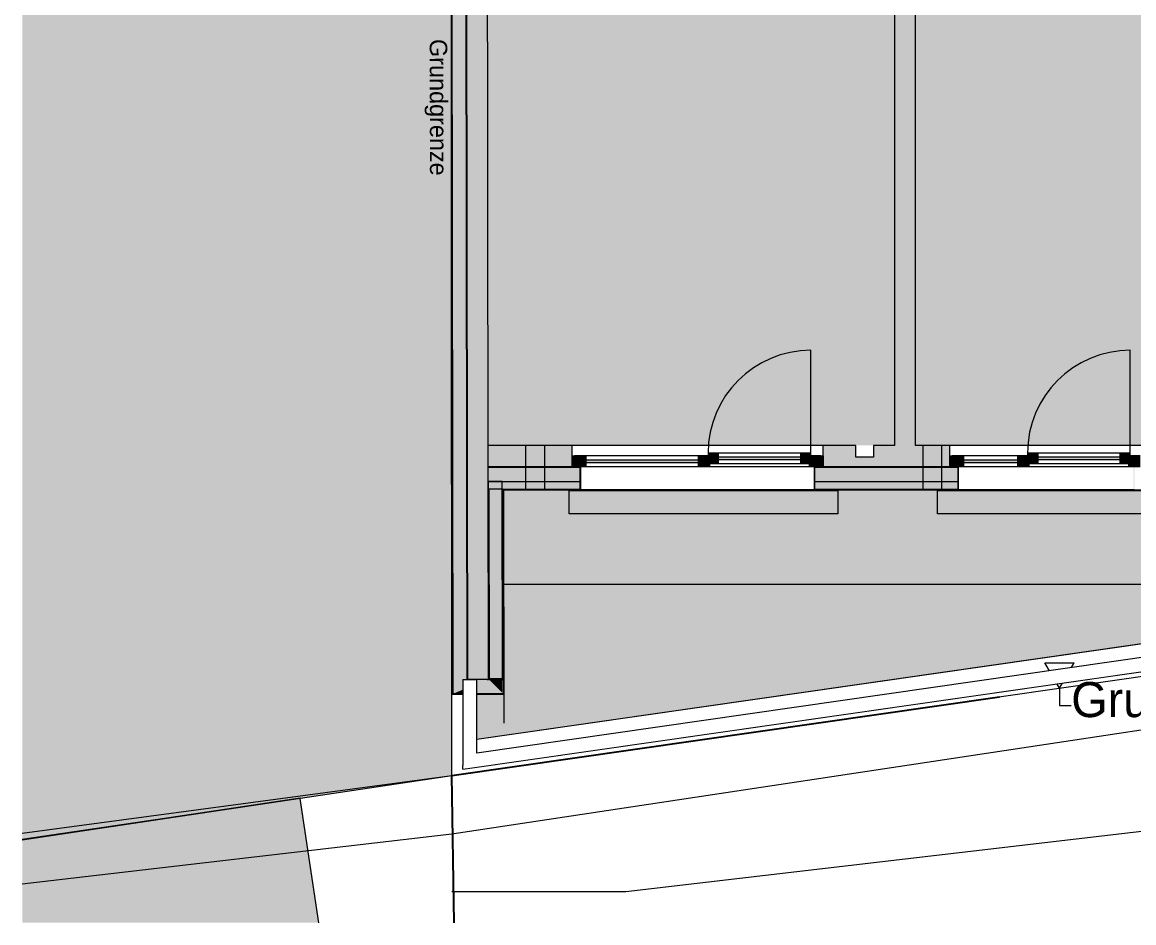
# Model space of a CAD drawing. Header units: metres. Extents: x -3.9 to 83, y -38 to 6.2.
# Drawn here: x 28.21 to 37.72, y -37.84 to -30.13 of the extents above; entities that cross this region are included whole.
import ezdxf

# ---------------------------------------------------------------- set-up
doc = ezdxf.new("R2010")
doc.units = ezdxf.units.M
doc.header["$MEASUREMENT"] = 0
doc.set_wipeout_variables(frame=1)
for name, pattern in [('Achse', [0.004, 0.002, -0.001, 0, -0.001]), ('Schnittlinie', [0.006, 0.003, -0.0015, 0, -0.0015]), ('TRINKWASSERVERS VERM', [0.01, 0.006, -0.002, 0, -0.002]), ('UNSICHTBAR', [0.4, 0, -0.4]), ('Untersicht 1_1', [0.075, 0.025, -0.05]), ('Wipeout_Contour', [1, 0, -1])]:
    doc.linetypes.add(name, pattern=pattern)
for name, color, linetype in [('0._Erdgeschoß PP Icon_1_0', 7, 'Continuous'), ('0._Erdgeschoß PP Icon_1_110 Wand Aussen', 7, 'Continuous'), ('0._Erdgeschoß PP Icon_1_120 Wand Innen tragend', 7, 'Continuous'), ('0._Erdgeschoß PP Icon_1_450 Absturzsicherung', 7, 'Continuous'), ('0._Erdgeschoß PP Icon_1_710 Gelände', 7, 'Continuous'), ('0._Erdgeschoß PP Icon_1_725 Nachbarbebauung', 7, 'Continuous'), ('0._Erdgeschoß PP Icon_1_810 Raum', 7, 'Continuous'), ('0._Erdgeschoß PP Icon_1_815 Raumbegrenzung', 7, 'Continuous'), ('0._Erdgeschoß PP Icon_1_844 Umriss 2D', 7, 'Continuous'), ('0._Erdgeschoß PP Icon_1_905 VP Beschriftung Übersicht.Übersicht', 7, 'Continuous'), ('0._Erdgeschoß PP Icon_1_Neubau_840 Baulinien', 7, 'Continuous'), ('0._Erdgeschoß PP Icon_1_Neubau_844 Umriss 2D', 7, 'Continuous')]:
    doc.layers.add(name, color=color, linetype=linetype)
doc.styles.add('ERSTELLTER_STIL_2', font='')
doc.styles.get('ERSTELLTER_STIL_2').set_extended_font_data('Eurostile')

msp = doc.modelspace()

# ---------------------------------------------------------------- wipeouts: each hides what was drawn before it
at = {"color": 254, "linetype": 'Wipeout_Contour', "lineweight": 0, "ltscale": 193.488375}
msp.add_wipeout([(28.2051, 3.5109), (28.2051, -37.8391), (52.5858, -37.8391), (52.5858, 3.5109)], dxfattribs=at).dxf.layer = '0._Erdgeschoß PP Icon_1_0'

# ---------------------------------------------------------------- next in the draw order: hatches: boundary and pattern name
at = {"layer": '0._Erdgeschoß PP Icon_1_110 Wand Aussen', "linetype": 'Continuous', "lineweight": 0, "true_color": 0x000000}
for points in [[(31.8725, -23.8454), (31.8851, -33.9304), (31.8901, -33.9304), (31.8775, -23.8515)], [(31.8775, -23.8515), (31.8901, -33.9304), (32.0101, -33.9302), (31.9977, -23.9986)], [(31.9977, -24.0454), (32.0101, -33.9302), (32.0151, -33.9302), (32.0027, -24.0454)], [(32.003, -24.2254), (32.0151, -33.9302), (32.1951, -33.93), (32.183, -24.2254)], [(32.1948, -33.7504), (32.1951, -33.9304), (32.9134, -33.9304), (32.9134, -33.8404), (32.9134, -33.7504)], [(35.0634, -33.8404), (35.0634, -33.9304), (36.1484, -33.9304), (36.1484, -33.8404), (36.1484, -33.7504), (35.4934, -33.7504), (35.4934, -33.8504), (35.3434, -33.8504), (35.3434, -33.7504), (35.0634, -33.7504)], [(32.9334, -33.9304), (32.9334, -33.8404), (32.9134, -33.8404), (32.9134, -33.9304)], [(35.0434, -33.8404), (35.0434, -33.9304), (35.0634, -33.9304), (35.0634, -33.8404)], [(36.1684, -33.9304), (36.1684, -33.8404), (36.1484, -33.8404), (36.1484, -33.9304)], [(31.8925, -35.8754), (31.8901, -33.9304), (31.8851, -33.9304), (31.8875, -35.8754)], [(32.0123, -35.7554), (32.0101, -33.9302), (31.8901, -33.9304), (31.8923, -35.7554)], [(32.0173, -35.7554), (32.0151, -33.9302), (32.0101, -33.9302), (32.0123, -35.7554)], [(32.1854, -35.7554), (32.1973, -35.7504), (32.1951, -33.93), (32.0151, -33.9302), (32.0173, -35.7554)], [(32.9834, -33.9304), (32.1951, -33.9304), (32.1951, -33.9354), (32.9834, -33.9354)], [(32.1951, -33.9354), (32.1952, -34.0604), (32.9834, -34.0604), (32.9834, -33.9354)], [(32.9834, -34.1304), (32.9884, -34.1304), (32.9884, -33.9304), (32.9834, -33.9304)], [(34.9934, -34.1304), (34.9934, -33.9304), (34.9884, -33.9304), (34.9884, -34.1304)], [(36.2184, -33.9304), (34.9934, -33.9304), (34.9934, -33.9354), (36.2184, -33.9354)], [(36.2184, -33.9354), (34.9934, -33.9354), (34.9934, -34.0604), (36.2184, -34.0604)], [(36.2184, -34.1304), (36.2234, -34.1304), (36.2234, -33.9304), (36.2184, -33.9304)], [(37.7284, -34.1304), (37.7284, -33.9304), (37.7234, -33.9304), (37.7234, -34.1304)], [(32.1952, -34.0604), (32.1953, -34.1254), (32.9834, -34.1254), (32.9834, -34.0604)], [(36.2184, -34.0604), (34.9934, -34.0604), (34.9934, -34.1254), (36.2184, -34.1254)], [(32.2003, -34.1254), (32.1953, -34.1254), (32.1953, -34.1304), (32.2003, -34.1304)], [(32.2023, -35.7504), (32.2003, -34.1304), (32.1953, -34.1304), (32.1973, -35.7504)], [(32.3203, -34.1254), (32.2003, -34.1254), (32.2003, -34.1304), (32.3203, -34.1304)], [(32.3223, -35.7554), (32.3203, -34.1304), (32.2003, -34.1304), (32.2023, -35.7554)], [(32.3253, -34.1254), (32.3203, -34.1254), (32.3203, -34.1304), (32.3253, -34.1304)], [(32.3273, -35.7554), (32.3253, -34.1304), (32.3203, -34.1304), (32.3223, -35.7554)], [(32.3253, -34.1254), (32.3253, -34.1304), (32.9834, -34.1304), (32.9834, -34.1254)], [(34.9934, -34.1304), (36.2184, -34.1304), (36.2184, -34.1254), (34.9934, -34.1254)], [(31.8994, -35.8754), (32.0124, -35.828), (32.0123, -35.7554), (31.8923, -35.7554), (31.8925, -35.8754)], [(32.0123, -35.7554), (32.0124, -35.828), (32.0174, -35.8259), (32.0173, -35.7554)], [(32.0125, -35.8754), (32.1975, -35.8754), (32.1973, -35.7554), (32.1854, -35.7554), (32.0124, -35.828)], [(32.0173, -35.7554), (32.0174, -35.8259), (32.1854, -35.7554)], [(32.1973, -35.7504), (32.1854, -35.7554), (32.1973, -35.7554)], [(32.1973, -35.7504), (32.2023, -35.7554), (32.2023, -35.7504)], [(32.1973, -35.7504), (32.1973, -35.7554), (32.2023, -35.7554), (32.2023, -35.7504)], [(32.1973, -35.7504), (32.2023, -35.7554), (32.3173, -35.7554), (32.3173, -35.7504)], [(32.1973, -35.7554), (32.1975, -35.8754), (32.2025, -35.8754), (32.2023, -35.7554)], [(32.2023, -35.7504), (32.2023, -35.7554), (32.2073, -35.7554), (32.2073, -35.7504)], [(32.2023, -35.7554), (32.3225, -35.8754), (32.3223, -35.7554)], [(32.2023, -35.7554), (32.2025, -35.8754), (32.2075, -35.8754), (32.2073, -35.7554)], [(32.3173, -35.7554), (32.2023, -35.7554), (32.3175, -35.8704)], [(32.2073, -35.7504), (32.2073, -35.7554), (32.2123, -35.7554), (32.2123, -35.7504)], [(32.2073, -35.7554), (32.2075, -35.8754), (32.2125, -35.8754), (32.2123, -35.7554)], [(32.2123, -35.7504), (32.2123, -35.7554), (32.2173, -35.7554), (32.2173, -35.7504)], [(32.2123, -35.7554), (32.2125, -35.8754), (32.2175, -35.8754), (32.2173, -35.7554)], [(32.2173, -35.7504), (32.2173, -35.7554), (32.3173, -35.7554), (32.3173, -35.7504)], [(32.2173, -35.7554), (32.2175, -35.8754), (32.3175, -35.8754), (32.3173, -35.7554)], [(32.3223, -35.7554), (32.3225, -35.8754), (32.3275, -35.8754), (32.3273, -35.7554)], [(31.8875, -35.8754), (31.8875, -35.8804), (31.8925, -35.8783), (31.8925, -35.8754)], [(31.8925, -35.8754), (31.8925, -35.8783), (31.8994, -35.8754)], [(31.8925, -35.8804), (32.1975, -35.8804), (32.1975, -35.8754), (31.8994, -35.8754), (31.8925, -35.8783)], [(32.0124, -35.828), (31.8994, -35.8754), (32.0125, -35.8754)], [(32.1975, -35.8754), (32.1975, -35.8804), (32.2025, -35.8804), (32.2025, -35.8754)], [(32.2025, -35.8754), (32.2025, -35.8804), (32.2075, -35.8804), (32.2075, -35.8754)], [(32.2075, -35.8754), (32.2075, -35.8804), (32.2125, -35.8804), (32.2125, -35.8754)], [(32.2125, -35.8754), (32.2125, -35.8804), (32.2175, -35.8804), (32.2175, -35.8754)], [(32.2175, -35.8754), (32.2175, -35.8804), (32.3175, -35.8804), (32.3175, -35.8754)], [(32.3225, -35.8754), (32.3175, -35.8704), (32.3175, -35.8754)], [(32.3175, -35.8804), (32.3275, -35.8804), (32.3225, -35.8754), (32.3175, -35.8754)], [(32.3275, -35.8754), (32.3225, -35.8754), (32.3275, -35.8804)]]:
    msp.add_hatch(color=18, dxfattribs=at).paths.add_polyline_path(points)
at = {"layer": '0._Erdgeschoß PP Icon_1_110 Wand Aussen', "linetype": 'Continuous', "lineweight": 0, "true_color": 0xffffff}
for points in [[(32.9334, -33.9304), (33.0334, -33.9304), (33.0334, -33.8404), (32.9334, -33.8404)], [(33.0334, -33.8754), (33.0334, -33.8954), (33.9934, -33.8954), (33.9934, -33.8754)], [(34.0434, -33.8404), (33.9934, -33.8404), (33.9934, -33.9304), (34.0434, -33.9304)], [(34.0434, -33.9304), (34.0934, -33.9304), (34.0934, -33.9054), (34.0784, -33.9054), (34.0784, -33.8404), (34.0434, -33.8404)], [(34.1684, -33.9054), (34.1684, -33.8154), (34.0784, -33.8154), (34.0784, -33.9054)], [(34.8684, -33.8504), (34.1684, -33.8504), (34.1684, -33.8704), (34.8684, -33.8704)], [(34.9584, -33.9054), (34.9584, -33.8154), (34.8684, -33.8154), (34.8684, -33.9054)], [(35.0434, -33.8404), (34.9584, -33.8404), (34.9584, -33.9054), (34.9434, -33.9054), (34.9434, -33.9304), (35.0434, -33.9304)], [(36.1684, -33.9304), (36.2684, -33.9304), (36.2684, -33.8404), (36.1684, -33.8404)], [(36.2684, -33.8754), (36.2684, -33.8954), (36.7284, -33.8954), (36.7284, -33.8754)], [(36.7784, -33.8404), (36.7284, -33.8404), (36.7284, -33.9304), (36.7784, -33.9304)], [(36.7784, -33.9304), (36.8284, -33.9304), (36.8284, -33.9054), (36.8134, -33.9054), (36.8134, -33.8404), (36.7784, -33.8404)], [(36.9034, -33.9054), (36.9034, -33.8154), (36.8134, -33.8154), (36.8134, -33.9054)], [(37.6034, -33.8504), (36.9034, -33.8504), (36.9034, -33.8704), (37.6034, -33.8704)], [(37.6934, -33.9054), (37.6934, -33.8154), (37.6034, -33.8154), (37.6034, -33.9054)], [(37.7784, -33.8404), (37.6934, -33.8404), (37.6934, -33.9054), (37.6784, -33.9054), (37.6784, -33.9304), (37.7784, -33.9304)]]:
    msp.add_hatch(color=7, dxfattribs=at).paths.add_polyline_path(points)
at = {"layer": '0._Erdgeschoß PP Icon_1_120 Wand Innen tragend', "linetype": 'Continuous', "lineweight": 0, "true_color": 0x000000}
msp.add_hatch(color=18, dxfattribs=at).paths.add_polyline_path([(35.8534, -33.7504), (35.8534, -28.5154), (35.6734, -28.5154), (35.6734, -33.7504)])
at = {"layer": '0._Erdgeschoß PP Icon_1_725 Nachbarbebauung', "linetype": 'Continuous', "lineweight": 0, "true_color": 0x1f1f1f}
for points in [[(28.2051, -27.155), (28.2051, -37.1282), (28.7372, -37.0486), (30.5861, -36.7715), (31.8848, -36.5773), (31.8779, -26.6084)], [(30.5859, -36.7735), (28.2051, -37.1261), (28.2051, -37.8391), (30.7437, -37.8391)]]:
    msp.add_hatch(color=250, dxfattribs=at).paths.add_polyline_path(points)
at = {"layer": '0._Erdgeschoß PP Icon_1_810 Raum', "linetype": 'Continuous', "lineweight": 13, "true_color": 0xe8e2dc}
for points in [[(35.2134, -26.5954), (32.1859, -26.5954), (32.1948, -33.7504), (35.6734, -33.7504), (35.6734, -28.6004), (35.2134, -28.6004), (35.2134, -27.2454)], [(35.8534, -28.6004), (35.8534, -33.7504), (38.3834, -33.7504), (38.3834, -28.6004)]]:
    msp.add_hatch(color=254, dxfattribs=at).paths.add_polyline_path(points)
at = {"layer": '0._Erdgeschoß PP Icon_1_810 Raum', "linetype": 'Continuous', "lineweight": 13}
for points in [[(32.3256, -34.3886), (32.3263, -34.9373), (41.3599, -34.9373), (41.3634, -34.1304), (32.3253, -34.1304)], [(32.3263, -34.9373), (32.3275, -35.3581), (32.3275, -35.8804), (32.0173, -35.8804), (32.0173, -36.2804), (41.3599, -34.9373)]]:
    msp.add_hatch(color=8, dxfattribs=at).paths.add_polyline_path(points)
at = {"layer": '0._Erdgeschoß PP Icon_1_905 VP Beschriftung Übersicht.Übersicht', "linetype": 'Continuous', "lineweight": 13}
for points in [[(32.3253, -34.1304), (32.3275, -35.8804), (32.0173, -35.8785), (32.0173, -36.2804), (41.3634, -34.9368), (41.3634, -34.1304)], [(32.8884, -34.1354), (32.8884, -34.3354), (35.1884, -34.3354), (35.1884, -34.1354)], [(36.0434, -34.1354), (36.0434, -34.3354), (37.9434, -34.3354), (37.9434, -34.1354)]]:
    msp.add_hatch(color=8, dxfattribs=at).paths.add_polyline_path(points)

# ---------------------------------------------------------------- next in the draw order: linework, layer by layer
at = {"layer": '0._Erdgeschoß PP Icon_1_110 Wand Aussen', "color": 7, "linetype": 'Continuous', "lineweight": 13, "ltscale": 1000}
for p, q in [((31.8775, -23.8515), (31.8901, -33.9304)), ((31.9977, -24.0454), (32.0101, -33.9302)), ((35.0634, -33.7504), (32.9134, -33.7504)), ((32.9134, -33.7504), (32.9134, -33.7504)), ((37.7984, -33.7504), (36.1484, -33.7504)), ((36.1484, -33.7504), (36.1484, -33.7504)), ((33.0334, -33.8404), (32.9334, -33.8404)), ((32.9334, -33.8404), (32.9334, -33.9304)), ((33.9934, -33.8404), (33.0334, -33.8404)), ((33.0334, -33.9304), (33.0334, -33.8404)), ((33.9934, -33.8754), (33.0334, -33.8754)), ((34.0434, -33.8404), (33.9934, -33.8404)), ((33.9934, -33.8404), (33.9934, -33.9304)), ((34.0784, -33.8404), (34.0434, -33.8404)), ((34.1684, -33.8154), (34.0784, -33.8154)), ((34.0784, -33.8154), (34.0784, -33.9054)), ((34.0784, -33.9054), (34.0784, -33.8404)), ((34.8684, -33.8154), (34.1684, -33.8154)), ((34.1684, -33.9054), (34.1684, -33.8154)), ((34.8684, -33.8504), (34.1684, -33.8504)), ((34.1684, -33.8704), (34.8684, -33.8704)), ((34.9584, -33.8154), (34.8684, -33.8154)), ((34.8684, -33.8154), (34.8684, -33.9054)), ((34.9584, -33.9054), (34.9584, -33.8154)), ((35.0434, -33.8404), (34.9584, -33.8404)), ((34.9584, -33.8404), (34.9584, -33.9054)), ((35.0434, -33.9304), (35.0434, -33.8404)), ((36.2684, -33.8404), (36.1684, -33.8404)), ((36.1684, -33.8404), (36.1684, -33.9304)), ((36.7284, -33.8404), (36.2684, -33.8404)), ((36.2684, -33.9304), (36.2684, -33.8404)), ((36.7284, -33.8754), (36.2684, -33.8754)), ((36.7784, -33.8404), (36.7284, -33.8404)), ((36.7284, -33.8404), (36.7284, -33.9304)), ((36.8134, -33.8404), (36.7784, -33.8404)), ((36.9034, -33.8154), (36.8134, -33.8154)), ((36.8134, -33.8154), (36.8134, -33.9054)), ((36.8134, -33.9054), (36.8134, -33.8404)), ((37.6034, -33.8154), (36.9034, -33.8154)), ((36.9034, -33.9054), (36.9034, -33.8154)), ((37.6034, -33.8504), (36.9034, -33.8504)), ((36.9034, -33.8704), (37.6034, -33.8704)), ((37.6934, -33.8154), (37.6034, -33.8154)), ((37.6034, -33.8154), (37.6034, -33.9054)), ((37.6934, -33.9054), (37.6934, -33.8154)), ((37.7784, -33.8404), (37.6934, -33.8404)), ((37.6934, -33.8404), (37.6934, -33.9054)), ((31.8901, -33.9304), (31.8923, -35.7554)), ((32.0101, -33.9302), (32.0123, -35.7554)), ((32.1951, -33.9354), (32.9834, -33.9354)), ((32.9834, -33.9304), (32.9134, -33.9304)), ((32.9834, -33.9304), (32.9134, -33.9304)), ((32.9834, -33.9304), (32.9134, -33.9304)), ((32.9334, -33.9304), (33.0334, -33.9304)), ((32.9834, -33.9304), (32.9884, -33.9304)), ((32.9834, -34.1254), (32.9834, -33.9304)), ((32.9834, -33.9304), (32.9884, -33.9304)), ((32.9834, -33.9304), (32.9884, -33.9304)), ((32.9884, -33.9354), (32.9884, -33.9304)), ((32.9884, -33.9354), (32.9884, -33.9304)), ((32.9884, -34.0604), (32.9884, -33.9354)), ((32.9884, -34.0604), (32.9884, -33.9354)), ((33.0334, -33.8954), (33.9934, -33.8954)), ((33.0334, -33.9304), (33.9934, -33.9304)), ((33.9934, -33.9304), (34.0434, -33.9304)), ((34.0434, -33.9304), (34.0934, -33.9304)), ((34.0934, -33.9054), (34.0784, -33.9054)), ((34.0784, -33.9054), (34.1684, -33.9054)), ((34.0934, -33.9304), (34.0934, -33.9054)), ((34.0934, -33.9304), (34.9434, -33.9304)), ((34.1684, -33.9054), (34.8684, -33.9054)), ((34.8684, -33.9054), (34.9584, -33.9054)), ((34.9584, -33.9054), (34.9434, -33.9054)), ((34.9434, -33.9054), (34.9434, -33.9304)), ((34.9434, -33.9304), (35.0434, -33.9304)), ((34.9884, -33.9354), (34.9884, -33.9304)), ((34.9934, -33.9304), (34.9884, -33.9304)), ((34.9934, -33.9304), (34.9884, -33.9304)), ((34.9934, -33.9304), (34.9884, -33.9304)), ((34.9884, -33.9354), (34.9884, -33.9304)), ((34.9884, -34.0604), (34.9884, -33.9354)), ((34.9884, -34.0604), (34.9884, -33.9354)), ((34.9934, -34.1254), (34.9934, -33.9304)), ((34.9934, -33.9354), (36.2184, -33.9354)), ((36.2184, -33.9304), (36.1484, -33.9304)), ((36.2184, -33.9304), (36.1484, -33.9304)), ((36.2184, -33.9304), (36.1484, -33.9304)), ((36.1684, -33.9304), (36.2684, -33.9304)), ((36.2184, -33.9304), (36.2234, -33.9304)), ((36.2184, -34.1254), (36.2184, -33.9304)), ((36.2184, -33.9304), (36.2234, -33.9304)), ((36.2184, -33.9304), (36.2234, -33.9304)), ((36.2234, -33.9354), (36.2234, -33.9304)), ((36.2234, -33.9354), (36.2234, -33.9304)), ((36.2234, -34.0604), (36.2234, -33.9354)), ((36.2234, -34.0604), (36.2234, -33.9354)), ((36.2684, -33.8954), (36.7284, -33.8954)), ((36.2684, -33.9304), (36.7284, -33.9304)), ((36.7284, -33.9304), (36.7784, -33.9304)), ((36.7784, -33.9304), (36.8284, -33.9304)), ((36.8284, -33.9054), (36.8134, -33.9054)), ((36.8134, -33.9054), (36.9034, -33.9054)), ((36.8284, -33.9304), (36.8284, -33.9054)), ((36.8284, -33.9304), (37.6784, -33.9304)), ((36.9034, -33.9054), (37.6034, -33.9054)), ((37.6034, -33.9054), (37.6934, -33.9054)), ((37.6934, -33.9054), (37.6784, -33.9054)), ((37.6784, -33.9054), (37.6784, -33.9304)), ((37.6784, -33.9304), (37.7784, -33.9304)), ((32.9884, -34.1254), (32.9884, -34.0604)), ((32.9884, -34.1254), (32.9884, -34.0604)), ((34.9884, -34.1254), (34.9884, -34.0604)), ((34.9884, -34.1254), (34.9884, -34.0604)), ((36.2234, -34.1254), (36.2234, -34.0604)), ((36.2234, -34.1254), (36.2234, -34.0604)), ((32.1953, -34.1254), (32.2003, -34.1254)), ((32.2003, -34.1254), (32.2003, -34.1304)), ((32.3203, -34.1254), (32.2003, -34.1254)), ((32.2003, -34.1254), (32.2003, -34.1304)), ((32.3203, -34.1254), (32.2003, -34.1254)), ((32.2003, -34.1304), (32.2023, -35.7554)), ((32.3203, -34.1304), (32.3203, -34.1254)), ((32.3203, -34.1254), (32.9834, -34.1254)), ((32.3203, -34.1304), (32.3203, -34.1254)), ((32.3223, -35.7554), (32.3203, -34.1304)), ((32.9834, -34.1304), (32.9884, -34.1304)), ((32.9884, -34.1304), (32.9884, -34.1254)), ((32.9884, -34.1304), (32.9884, -34.1254)), ((34.9884, -34.1304), (32.9884, -34.1304)), ((32.9884, -34.1304), (32.9884, -34.1304)), ((34.9884, -34.1304), (34.9884, -34.1254)), ((34.9884, -34.1304), (34.9884, -34.1254)), ((34.9934, -34.1304), (34.9884, -34.1304)), ((34.9934, -34.1254), (36.2184, -34.1254)), ((36.2184, -34.1304), (36.2234, -34.1304)), ((36.2234, -34.1304), (36.2234, -34.1254)), ((36.2234, -34.1304), (36.2234, -34.1254)), ((37.7234, -34.1304), (36.2234, -34.1304)), ((36.2234, -34.1304), (36.2234, -34.1304)), ((31.8923, -35.7554), (31.8925, -35.8754)), ((32.0173, -35.7554), (32.0123, -35.7554)), ((32.0173, -35.7554), (32.0123, -35.7554)), ((32.1854, -35.7554), (32.0173, -35.7554)), ((32.1854, -35.7554), (32.0173, -35.7554)), ((32.1854, -35.7554), (32.1973, -35.7554)), ((32.1854, -35.7554), (32.1973, -35.7554)), ((32.2023, -35.7554), (32.1973, -35.7554)), ((32.3223, -35.7554), (32.2023, -35.7554)), ((32.3223, -35.7554), (32.2023, -35.7554)), ((32.2073, -35.7554), (32.2023, -35.7554)), ((32.2023, -35.7554), (32.3173, -35.7554)), ((32.2123, -35.7554), (32.2073, -35.7554)), ((32.2173, -35.7554), (32.2123, -35.7554)), ((32.3173, -35.7554), (32.2173, -35.7554)), ((32.3223, -35.7554), (32.3273, -35.7554)), ((32.3223, -35.7554), (32.3273, -35.7554)), ((31.8994, -35.8754), (31.8925, -35.8754)), ((31.8994, -35.8754), (31.8925, -35.8754)), ((31.8994, -35.8754), (32.0125, -35.8754)), ((31.8994, -35.8754), (32.0125, -35.8754)), ((32.0125, -35.8754), (32.1975, -35.8754)), ((32.1975, -35.8754), (32.2025, -35.8754)), ((32.1975, -35.8804), (32.2025, -35.8804)), ((32.1975, -35.8804), (32.2025, -35.8804)), ((32.2025, -35.8754), (32.2075, -35.8754)), ((32.2025, -35.8804), (32.2075, -35.8804)), ((32.2025, -35.8804), (32.2075, -35.8804)), ((32.2075, -35.8754), (32.2125, -35.8754)), ((32.2075, -35.8804), (32.2125, -35.8804)), ((32.2075, -35.8804), (32.2125, -35.8804)), ((32.2125, -35.8754), (32.2175, -35.8754)), ((32.2125, -35.8804), (32.2175, -35.8804)), ((32.2125, -35.8804), (32.2175, -35.8804)), ((32.2175, -35.8754), (32.3175, -35.8754)), ((32.2175, -35.8804), (32.3175, -35.8804)), ((32.2175, -35.8804), (32.3175, -35.8804)), ((32.3175, -35.8754), (32.3225, -35.8754)), ((32.3225, -35.8754), (32.3275, -35.8754))]:
    msp.add_line(p, q, dxfattribs=at)
at = {"layer": '0._Erdgeschoß PP Icon_1_110 Wand Aussen', "color": 7, "linetype": 'Continuous', "lineweight": 18, "ltscale": 1000}
for p, q in [((32.003, -24.2254), (32.0151, -33.9302)), ((32.9134, -33.8404), (32.9134, -33.7504)), ((32.9134, -33.8404), (32.9134, -33.7504)), ((35.0634, -33.8404), (35.0634, -33.7504)), ((35.0634, -33.8404), (35.0634, -33.7504)), ((35.3434, -33.8504), (35.3434, -33.7504)), ((35.4934, -33.7504), (35.4934, -33.8504)), ((36.1484, -33.8404), (36.1484, -33.7504)), ((36.1484, -33.8404), (36.1484, -33.7504)), ((32.9134, -33.9304), (32.9134, -33.8404)), ((32.9134, -33.9304), (32.9134, -33.8404)), ((32.9134, -33.9304), (32.9134, -33.8404)), ((35.0634, -33.9304), (35.0634, -33.8404)), ((35.0634, -33.9304), (35.0634, -33.8404)), ((35.0634, -33.9304), (35.0634, -33.8404)), ((35.4934, -33.8504), (35.3434, -33.8504)), ((36.1484, -33.9304), (36.1484, -33.8404)), ((36.1484, -33.9304), (36.1484, -33.8404)), ((36.1484, -33.9304), (36.1484, -33.8404)), ((32.0151, -33.9302), (32.0173, -35.7554)), ((32.1951, -33.9304), (32.9134, -33.9304)), ((35.0634, -33.9304), (34.9934, -33.9304)), ((35.0634, -33.9304), (34.9934, -33.9304)), ((35.0634, -33.9304), (34.9934, -33.9304)), ((35.0634, -33.9304), (36.1484, -33.9304)), ((32.1973, -35.7554), (32.1973, -35.7504)), ((32.2023, -35.7504), (32.1973, -35.7504)), ((32.1973, -35.7554), (32.1973, -35.7504)), ((32.2023, -35.7504), (32.1973, -35.7504)), ((32.2073, -35.7504), (32.2023, -35.7504)), ((32.2073, -35.7504), (32.2023, -35.7504)), ((32.2123, -35.7504), (32.2073, -35.7504)), ((32.2123, -35.7504), (32.2073, -35.7504)), ((32.2173, -35.7504), (32.2123, -35.7504)), ((32.2173, -35.7504), (32.2123, -35.7504)), ((32.3173, -35.7504), (32.2173, -35.7504)), ((32.3173, -35.7504), (32.2173, -35.7504))]:
    msp.add_line(p, q, dxfattribs=at)
at = {"layer": '0._Erdgeschoß PP Icon_1_110 Wand Aussen', "color": 8, "linetype": 'Continuous', "lineweight": 0, "ltscale": 1000}
for p, q in [((34.9584, -33.8154), (34.9584, -32.9354)), ((37.6934, -33.8154), (37.6934, -32.9354))]:
    msp.add_line(p, q, dxfattribs=at)
at = {"layer": '0._Erdgeschoß PP Icon_1_110 Wand Aussen', "color": 7, "linetype": 'Continuous', "lineweight": 0, "ltscale": 1000}
for p, q in [((32.1952, -34.0604), (32.9834, -34.0604)), ((34.9934, -34.0604), (36.2184, -34.0604))]:
    msp.add_line(p, q, dxfattribs=at)
at = {"layer": '0._Erdgeschoß PP Icon_1_110 Wand Aussen', "color": 7, "linetype": 'Continuous', "lineweight": 13, "ltscale": 1000, "flags": 128}
for points in [[(31.8725, -23.8454), (31.8851, -33.9304)], [(31.8851, -33.9304), (31.8875, -35.8804)], [(32.1951, -33.9354), (32.1951, -33.9304)], [(32.1952, -34.0604), (32.1951, -33.9354)], [(32.1953, -34.1254), (32.1952, -34.0604)], [(32.1953, -34.1304), (32.1953, -34.1254)], [(32.1953, -34.1304), (32.2003, -34.1304)], [(32.2003, -34.1304), (32.1953, -34.1304)], [(32.3253, -34.1304), (32.5159, -34.1304)], [(32.3273, -35.7554), (32.3253, -34.1304)], [(32.5159, -34.1304), (32.6809, -34.1304)], [(32.6809, -34.1304), (32.9834, -34.1304)], [(34.9934, -34.1304), (35.9159, -34.1304)], [(35.9159, -34.1304), (36.0809, -34.1304)], [(36.0809, -34.1304), (36.2184, -34.1304)], [(32.3275, -35.8754), (32.3273, -35.7554)], [(31.8875, -35.8804), (31.8925, -35.8804)], [(31.8925, -35.8804), (32.1975, -35.8804)], [(32.3175, -35.8804), (32.3275, -35.8804)], [(32.3275, -35.8804), (32.3275, -35.8754)]]:
    msp.add_lwpolyline(points, dxfattribs=at)
at = {"layer": '0._Erdgeschoß PP Icon_1_110 Wand Aussen', "color": 7, "linetype": 'Continuous', "lineweight": 18, "ltscale": 1000, "flags": 128}
for points in [[(32.1951, -33.93), (32.183, -24.2254)], [(32.5159, -33.7504), (32.1948, -33.7504)], [(32.6809, -33.7504), (32.5159, -33.7504)], [(32.9134, -33.7504), (32.6809, -33.7504)], [(35.3434, -33.7504), (35.0634, -33.7504)], [(35.6734, -33.7504), (35.4934, -33.7504)], [(35.9159, -33.7504), (35.8534, -33.7504)], [(36.0809, -33.7504), (35.9159, -33.7504)], [(36.1484, -33.7504), (36.0809, -33.7504)], [(32.1973, -35.7504), (32.1951, -33.9304)], [(32.1953, -34.1304), (32.1973, -35.7504)]]:
    msp.add_lwpolyline(points, dxfattribs=at)
at = {"layer": '0._Erdgeschoß PP Icon_1_110 Wand Aussen', "color": 154, "linetype": 'Schnittlinie', "lineweight": 13, "ltscale": 1000, "true_color": 0x004e91, "flags": 128}
for points in [[(32.5159, -33.7504), (32.5159, -33.9304)], [(32.6809, -33.9304), (32.6809, -33.7504)], [(35.9159, -33.7504), (35.9159, -33.9304)], [(36.0809, -33.9304), (36.0809, -33.7504)], [(32.5159, -33.9304), (32.5159, -33.9354)], [(32.5159, -33.9354), (32.5159, -34.0604)], [(32.6809, -33.9354), (32.6809, -33.9304)], [(32.6809, -34.0604), (32.6809, -33.9354)], [(35.9159, -33.9304), (35.9159, -33.9354)], [(35.9159, -33.9354), (35.9159, -34.0604)], [(36.0809, -33.9354), (36.0809, -33.9304)], [(36.0809, -34.0604), (36.0809, -33.9354)], [(32.5159, -34.0604), (32.5159, -34.1254)], [(32.6809, -34.1254), (32.6809, -34.0604)], [(35.9159, -34.0604), (35.9159, -34.1254)], [(36.0809, -34.1254), (36.0809, -34.0604)], [(32.5159, -34.1254), (32.5159, -34.1304)], [(32.6809, -34.1304), (32.6809, -34.1254)], [(35.9159, -34.1254), (35.9159, -34.1304)], [(36.0809, -34.1304), (36.0809, -34.1254)]]:
    msp.add_lwpolyline(points, dxfattribs=at)
at = {"layer": '0._Erdgeschoß PP Icon_1_110 Wand Aussen', "color": 7, "linetype": 'Continuous', "lineweight": 13, "ltscale": 1000, "flags": 128}
for points in [[(32.9334, -33.9304), (32.9134, -33.9304), (32.9134, -33.8404), (32.9334, -33.8404)], [(35.0434, -33.8404), (35.0634, -33.8404), (35.0634, -33.9304), (35.0434, -33.9304)], [(36.1684, -33.9304), (36.1484, -33.9304), (36.1484, -33.8404), (36.1684, -33.8404)]]:
    msp.add_lwpolyline(points, close=True, dxfattribs=at)
at = {"layer": '0._Erdgeschoß PP Icon_1_110 Wand Aussen', "color": 7, "linetype": 'Schnittlinie', "lineweight": 13, "ltscale": 1000, "flags": 128}
for points in [[(32.2002, -34.0605), (32.1952, -34.0605)], [(32.1952, -34.0605), (32.1973, -35.7504)], [(32.2052, -34.0605), (32.2002, -34.0605)], [(32.2102, -34.0605), (32.2052, -34.0605)], [(32.2152, -34.0605), (32.2102, -34.0605)], [(32.3152, -34.0604), (32.2152, -34.0605)], [(32.3173, -35.7504), (32.3152, -34.0604)], [(32.2025, -35.8805), (32.1975, -35.8805)], [(32.2075, -35.8805), (32.2025, -35.8805)], [(32.2125, -35.8805), (32.2075, -35.8805)], [(32.2175, -35.8805), (32.2125, -35.8805)], [(32.3175, -35.8804), (32.2175, -35.8805)]]:
    msp.add_lwpolyline(points, dxfattribs=at)
at = {"layer": '0._Erdgeschoß PP Icon_1_110 Wand Aussen', "color": 8, "linetype": 'Continuous', "lineweight": 0, "ltscale": 1000}
for centre in [(34.9584, -33.8154), (37.6934, -33.8154)]:
    msp.add_arc(centre, 0.88, 90, 180, dxfattribs=at)
at = {"layer": '0._Erdgeschoß PP Icon_1_110 Wand Aussen', "color": 7, "linetype": 'Continuous', "lineweight": 13, "ltscale": 1000}
for p in [(35.0634, -33.7504), (34.9884, -34.1304), (37.7234, -34.1304)]:
    msp.add_point(p, dxfattribs=at)
at = {"layer": '0._Erdgeschoß PP Icon_1_120 Wand Innen tragend', "color": 7, "linetype": 'Continuous', "lineweight": 18, "ltscale": 1000, "flags": 128}
for points in [[(35.6734, -28.5154), (35.6734, -33.7504)], [(35.8534, -33.7504), (35.8534, -28.5154)]]:
    msp.add_lwpolyline(points, dxfattribs=at)
at = {"layer": '0._Erdgeschoß PP Icon_1_710 Gelände', "color": 83, "linetype": 'Continuous', "lineweight": 13, "ltscale": 1000, "true_color": 0x89cd89}
for p, q in [((31.8848, -36.5773), (50.6684, -33.8754)), ((31.8842, -37.0763), (50.8043, -34.2237)), ((28.2051, -37.0704), (31.8848, -36.5773)), ((33.3749, -37.5717), (40.9376, -36.6853)), ((28.2051, -37.5044), (31.8842, -37.0763)), ((31.8836, -37.5698), (33.3749, -37.5717))]:
    msp.add_line(p, q, dxfattribs=at)
at = {"layer": '0._Erdgeschoß PP Icon_1_725 Nachbarbebauung', "color": 8, "linetype": 'Continuous', "lineweight": 13, "ltscale": 1000, "flags": 128}
for points in [[(28.2051, -37.1281), (30.5861, -36.7715), (28.7372, -37.0486), (31.8848, -36.5773), (31.8779, -26.6084), (28.2051, -27.155)], [(30.7437, -37.8391), (30.5859, -36.7735), (28.2051, -37.1261)]]:
    msp.add_lwpolyline(points, dxfattribs=at)
at = {"layer": '0._Erdgeschoß PP Icon_1_815 Raumbegrenzung', "color": 8, "linetype": 'Achse', "lineweight": 13, "ltscale": 1000, "flags": 128}
msp.add_lwpolyline([(32.3253, -34.1304), (32.3281, -36.357), (50.2288, -33.7848), (50.2333, -32.7304)], dxfattribs=at)
at = {"layer": '0._Erdgeschoß PP Icon_1_815 Raumbegrenzung', "color": 8, "linetype": 'Untersicht 1_1', "lineweight": 13, "ltscale": 1000, "flags": 128}
msp.add_lwpolyline([(32.3275, -35.3581), (32.3263, -34.9373), (41.3599, -34.9373), (32.0173, -36.2804), (32.0173, -35.8804), (32.3275, -35.8804)], close=True, dxfattribs=at)
at = {"layer": '0._Erdgeschoß PP Icon_1_905 VP Beschriftung Übersicht.Übersicht', "color": 7, "linetype": 'Continuous', "lineweight": 13, "ltscale": 1000, "flags": 128}
for points in [[(32.3253, -34.1304), (41.3634, -34.1304), (41.3634, -34.9368), (32.0173, -36.2804), (32.0173, -35.8785), (32.3275, -35.8804)], [(32.8884, -34.1354), (35.1884, -34.1354), (35.1884, -34.3354), (32.8884, -34.3354)], [(36.0434, -34.1354), (37.9434, -34.1354), (37.9434, -34.3354), (36.0434, -34.3354)]]:
    msp.add_lwpolyline(points, close=True, dxfattribs=at)
at = {"layer": '0._Erdgeschoß PP Icon_1_Neubau_840 Baulinien', "color": 254, "linetype": 'UNSICHTBAR', "lineweight": 13, "ltscale": 1000, "true_color": 0xe3e3e3, "flags": 128}
msp.add_lwpolyline([(31.8184, -2.5506), (50.8034, -2.5516), (50.7764, -13.9955), (50.7218, -22.1207), (50.667, -33.8784), (31.8848, -36.5773), (31.8748, -14.7535)], close=True, dxfattribs=at)
at = {"layer": '0._Erdgeschoß PP Icon_1_Neubau_844 Umriss 2D', "color": 254, "linetype": 'Continuous', "lineweight": 13, "ltscale": 1000, "true_color": 0xe3e3e3}
for p, q in [((36.9629, -35.6124), (37.2129, -35.6124)), ((37.0879, -35.8289), (36.9629, -35.6124)), ((37.0879, -35.8289), (37.2129, -35.6124)), ((37.0879, -35.8289), (37.0879, -35.9789)), ((37.0879, -35.9789), (37.1879, -35.9789))]:
    msp.add_line(p, q, dxfattribs=at)

# ---------------------------------------------------------------- next in the draw order: texts
at = {"layer": '0._Erdgeschoß PP Icon_1_844 Umriss 2D', "color": 254, "linetype": 'Continuous', "lineweight": 13, "true_color": 0xe3e3e3, "insert": (31.7479, -30.8542), "char_height": 0.15, "attachment_point": 5, "rotation": 270.11192, "style": 'ERSTELLTER_STIL_2'}
msp.add_mtext('\\A1;{\\pqc;\\fEurostile|b0|i0|c0|p0;\\W1.000000;Grundgrenze}', dxfattribs=at)
at = {"layer": '0._Erdgeschoß PP Icon_1_844 Umriss 2D', "color": 254, "linetype": 'Continuous', "lineweight": 13, "true_color": 0xe3e3e3, "insert": (37.1879, -35.9726), "char_height": 0.3, "attachment_point": 4, "style": 'ERSTELLTER_STIL_2'}
msp.add_mtext('\\A1;{\\pql;\\fEurostile|b0|i0|c0|p0;\\W1.000000;Grundgrenze}', dxfattribs=at)

# ---------------------------------------------------------------- next in the draw order: wipeouts: each hides what was drawn before it
at = {"color": 254, "linetype": 'Wipeout_Contour', "lineweight": 0, "ltscale": 145.601006}
msp.add_wipeout([(32.0681, -36.3893), (32.0682, -36.4196), (32.0981, -36.385)], dxfattribs=at).dxf.layer = '0._Erdgeschoß PP Icon_1_450 Absturzsicherung'
at = {"color": 254, "linetype": 'Wipeout_Contour', "lineweight": 0, "ltscale": 145.655281}
msp.add_wipeout([(32.0083, -36.4888), (31.9783, -36.4932), (31.9783, -36.5235)], dxfattribs=at).dxf.layer = '0._Erdgeschoß PP Icon_1_450 Absturzsicherung'

# ---------------------------------------------------------------- next in the draw order: wipeouts: each hides what was drawn before it
at = {"color": 254, "linetype": 'Wipeout_Contour', "lineweight": 0, "ltscale": 145.656019}
msp.add_wipeout([(32.0182, -36.4773), (32.0082, -36.4787), (32.0083, -36.4888)], dxfattribs=at).dxf.layer = '0._Erdgeschoß PP Icon_1_450 Absturzsicherung'

# ---------------------------------------------------------------- next in the draw order: wipeouts: each hides what was drawn before it
at = {"color": 254, "linetype": 'Wipeout_Contour', "lineweight": 0, "ltscale": 145.62587}
msp.add_wipeout([(32.0582, -36.4211), (32.0582, -36.4312), (32.0682, -36.4196)], dxfattribs=at).dxf.layer = '0._Erdgeschoß PP Icon_1_450 Absturzsicherung'

# ---------------------------------------------------------------- next in the draw order: wipeouts: each hides what was drawn before it
at = {"color": 254, "linetype": 'Wipeout_Contour', "lineweight": 0, "ltscale": 145.621554}
msp.add_wipeout([(32.0182, -36.4369), (32.0182, -36.4773), (32.0582, -36.4312)], dxfattribs=at).dxf.layer = '0._Erdgeschoß PP Icon_1_450 Absturzsicherung'

# ---------------------------------------------------------------- next in the draw order: wipeouts: each hides what was drawn before it
at = {"color": 254, "linetype": 'Wipeout_Contour', "lineweight": 0, "ltscale": 145.601964}
msp.add_wipeout([(32.0083, -36.4888), (31.9783, -36.5235), (32.0083, -36.5192)], dxfattribs=at).dxf.layer = '0._Erdgeschoß PP Icon_1_450 Absturzsicherung'

# ---------------------------------------------------------------- next in the draw order: wipeouts: each hides what was drawn before it
at = {"color": 254, "linetype": 'Wipeout_Contour', "lineweight": 0, "ltscale": 205.249877}
msp.add_wipeout([(32.0083, -36.5192), (41.0434, -35.2209), (41.0434, -35.1906), (32.0083, -36.4888)], dxfattribs=at).dxf.layer = '0._Erdgeschoß PP Icon_1_450 Absturzsicherung'

# ---------------------------------------------------------------- next in the draw order: wipeouts: each hides what was drawn before it
at = {"color": 254, "linetype": 'Wipeout_Contour', "lineweight": 0, "ltscale": 145.575701}
msp.add_wipeout([(32.0182, -36.4773), (32.0083, -36.4888), (32.0183, -36.4874)], dxfattribs=at).dxf.layer = '0._Erdgeschoß PP Icon_1_450 Absturzsicherung'

# ---------------------------------------------------------------- next in the draw order: wipeouts: each hides what was drawn before it
at = {"color": 254, "linetype": 'Wipeout_Contour', "lineweight": 0, "ltscale": 205.20266}
msp.add_wipeout([(32.0183, -36.4874), (41.0434, -35.1906), (41.0434, -35.1805), (32.0182, -36.4773)], dxfattribs=at).dxf.layer = '0._Erdgeschoß PP Icon_1_450 Absturzsicherung'

# ---------------------------------------------------------------- next in the draw order: wipeouts: each hides what was drawn before it
at = {"color": 254, "linetype": 'Wipeout_Contour', "lineweight": 0, "ltscale": 145.544216}
msp.add_wipeout([(32.0981, -36.385), (32.0682, -36.4196), (32.0982, -36.4153)], dxfattribs=at).dxf.layer = '0._Erdgeschoß PP Icon_1_450 Absturzsicherung'

# ---------------------------------------------------------------- next in the draw order: wipeouts: each hides what was drawn before it
at = {"color": 254, "linetype": 'Wipeout_Contour', "lineweight": 0, "ltscale": 205.094301}
msp.add_wipeout([(32.0982, -36.4153), (41.0434, -35.13), (41.0434, -35.0996), (32.0981, -36.385)], dxfattribs=at).dxf.layer = '0._Erdgeschoß PP Icon_1_450 Absturzsicherung'

# ---------------------------------------------------------------- next in the draw order: wipeouts: each hides what was drawn before it
at = {"color": 254, "linetype": 'Wipeout_Contour', "lineweight": 0, "ltscale": 145.543616}
msp.add_wipeout([(32.0682, -36.4196), (32.0582, -36.4312), (32.0682, -36.4297)], dxfattribs=at).dxf.layer = '0._Erdgeschoß PP Icon_1_450 Absturzsicherung'

# ---------------------------------------------------------------- next in the draw order: wipeouts: each hides what was drawn before it
at = {"color": 254, "linetype": 'Wipeout_Contour', "lineweight": 0, "ltscale": 205.116202}
msp.add_wipeout([(32.0682, -36.4297), (41.0434, -35.1401), (41.0434, -35.13), (32.0682, -36.4196)], dxfattribs=at).dxf.layer = '0._Erdgeschoß PP Icon_1_450 Absturzsicherung'

# ---------------------------------------------------------------- next in the draw order: wipeouts: each hides what was drawn before it
at = {"color": 254, "linetype": 'Wipeout_Contour', "lineweight": 0, "ltscale": 145.579617}
msp.add_wipeout([(32.0582, -36.4312), (32.0182, -36.4773), (32.0582, -36.4716)], dxfattribs=at).dxf.layer = '0._Erdgeschoß PP Icon_1_450 Absturzsicherung'

# ---------------------------------------------------------------- next in the draw order: linework, layer by layer
at = {"layer": '0._Erdgeschoß PP Icon_1_450 Absturzsicherung', "color": 7, "linetype": 'Continuous', "lineweight": 18, "ltscale": 1000, "flags": 128}
msp.add_lwpolyline([(31.9783, -36.5235), (31.9783, -36.4932)], dxfattribs=at)

# ---------------------------------------------------------------- next in the draw order: wipeouts: each hides what was drawn before it
at = {"color": 254, "linetype": 'Wipeout_Contour', "lineweight": 0, "ltscale": 205.178249}
msp.add_wipeout([(32.0582, -36.4716), (41.0434, -35.1805), (41.0434, -35.1401), (32.0582, -36.4312)], dxfattribs=at).dxf.layer = '0._Erdgeschoß PP Icon_1_450 Absturzsicherung'

# ---------------------------------------------------------------- next in the draw order: linework, layer by layer
at = {"layer": '0._Erdgeschoß PP Icon_1_450 Absturzsicherung', "color": 7, "linetype": 'Continuous', "lineweight": 18, "ltscale": 1000, "flags": 128}
for points in [[(41.0434, -35.0996), (32.0981, -36.385)], [(31.9783, -36.5235), (41.0434, -35.2209)]]:
    msp.add_lwpolyline(points, dxfattribs=at)

# ---------------------------------------------------------------- next in the draw order: wipeouts: each hides what was drawn before it
at = {"color": 254, "linetype": 'Wipeout_Contour', "lineweight": 0, "ltscale": 193.030971}
msp.add_wipeout([(31.9773, -35.7554), (31.9783, -36.4932), (32.0083, -36.4888), (32.0073, -35.7554)], dxfattribs=at).dxf.layer = '0._Erdgeschoß PP Icon_1_450 Absturzsicherung'
at = {"color": 254, "linetype": 'Wipeout_Contour', "lineweight": 0, "ltscale": 193.111921}
msp.add_wipeout([(32.0981, -36.385), (32.0973, -35.7553), (32.0673, -35.7553), (32.0681, -36.3893)], dxfattribs=at).dxf.layer = '0._Erdgeschoß PP Icon_1_450 Absturzsicherung'

# ---------------------------------------------------------------- next in the draw order: wipeouts: each hides what was drawn before it
at = {"color": 254, "linetype": 'Wipeout_Contour', "lineweight": 0, "ltscale": 193.066628}
msp.add_wipeout([(32.0073, -35.7554), (32.0082, -36.4787), (32.0182, -36.4773), (32.0173, -35.7554)], dxfattribs=at).dxf.layer = '0._Erdgeschoß PP Icon_1_450 Absturzsicherung'

# ---------------------------------------------------------------- next in the draw order: wipeouts: each hides what was drawn before it
at = {"color": 254, "linetype": 'Wipeout_Contour', "lineweight": 0, "ltscale": 193.1119}
msp.add_wipeout([(32.0682, -36.4196), (32.0673, -35.7553), (32.0573, -35.7553), (32.0582, -36.4211)], dxfattribs=at).dxf.layer = '0._Erdgeschoß PP Icon_1_450 Absturzsicherung'

# ---------------------------------------------------------------- next in the draw order: wipeouts: each hides what was drawn before it
at = {"color": 254, "linetype": 'Wipeout_Contour', "lineweight": 0, "ltscale": 193.062258}
msp.add_wipeout([(32.0582, -36.4312), (32.0573, -35.7553), (32.0173, -35.7554), (32.0182, -36.4369)], dxfattribs=at).dxf.layer = '0._Erdgeschoß PP Icon_1_450 Absturzsicherung'

# ---------------------------------------------------------------- next in the draw order: linework, layer by layer
at = {"layer": '0._Erdgeschoß PP Icon_1_450 Absturzsicherung', "color": 7, "linetype": 'Continuous', "lineweight": 18, "ltscale": 1000, "flags": 128}
for points in [[(31.9773, -35.7554), (32.0073, -35.7554)], [(31.9773, -35.7554), (31.9783, -36.4932)], [(32.0073, -35.7554), (32.0173, -35.7554)], [(32.0173, -35.7554), (32.0573, -35.7553)], [(32.0573, -35.7553), (32.0673, -35.7553)], [(32.0673, -35.7553), (32.0973, -35.7553)], [(32.0981, -36.385), (32.0973, -35.7553)]]:
    msp.add_lwpolyline(points, dxfattribs=at)
at = {"layer": '0._Erdgeschoß PP Icon_1_Neubau_840 Baulinien', "color": 1, "linetype": 'TRINKWASSERVERS VERM', "lineweight": 25, "ltscale": 1000, "true_color": 0xfb0106, "flags": 128}
msp.add_lwpolyline([(31.9043, -37.8391), (31.8848, -36.5773), (50.667, -33.8784), (52.5858, -33.5722)], dxfattribs=at)
msp.add_lwpolyline([(31.9043, -37.8391), (31.8848, -36.5773), (50.667, -33.8784), (52.5858, -33.5722)], dxfattribs=at)

doc.saveas('drawing.dxf')
